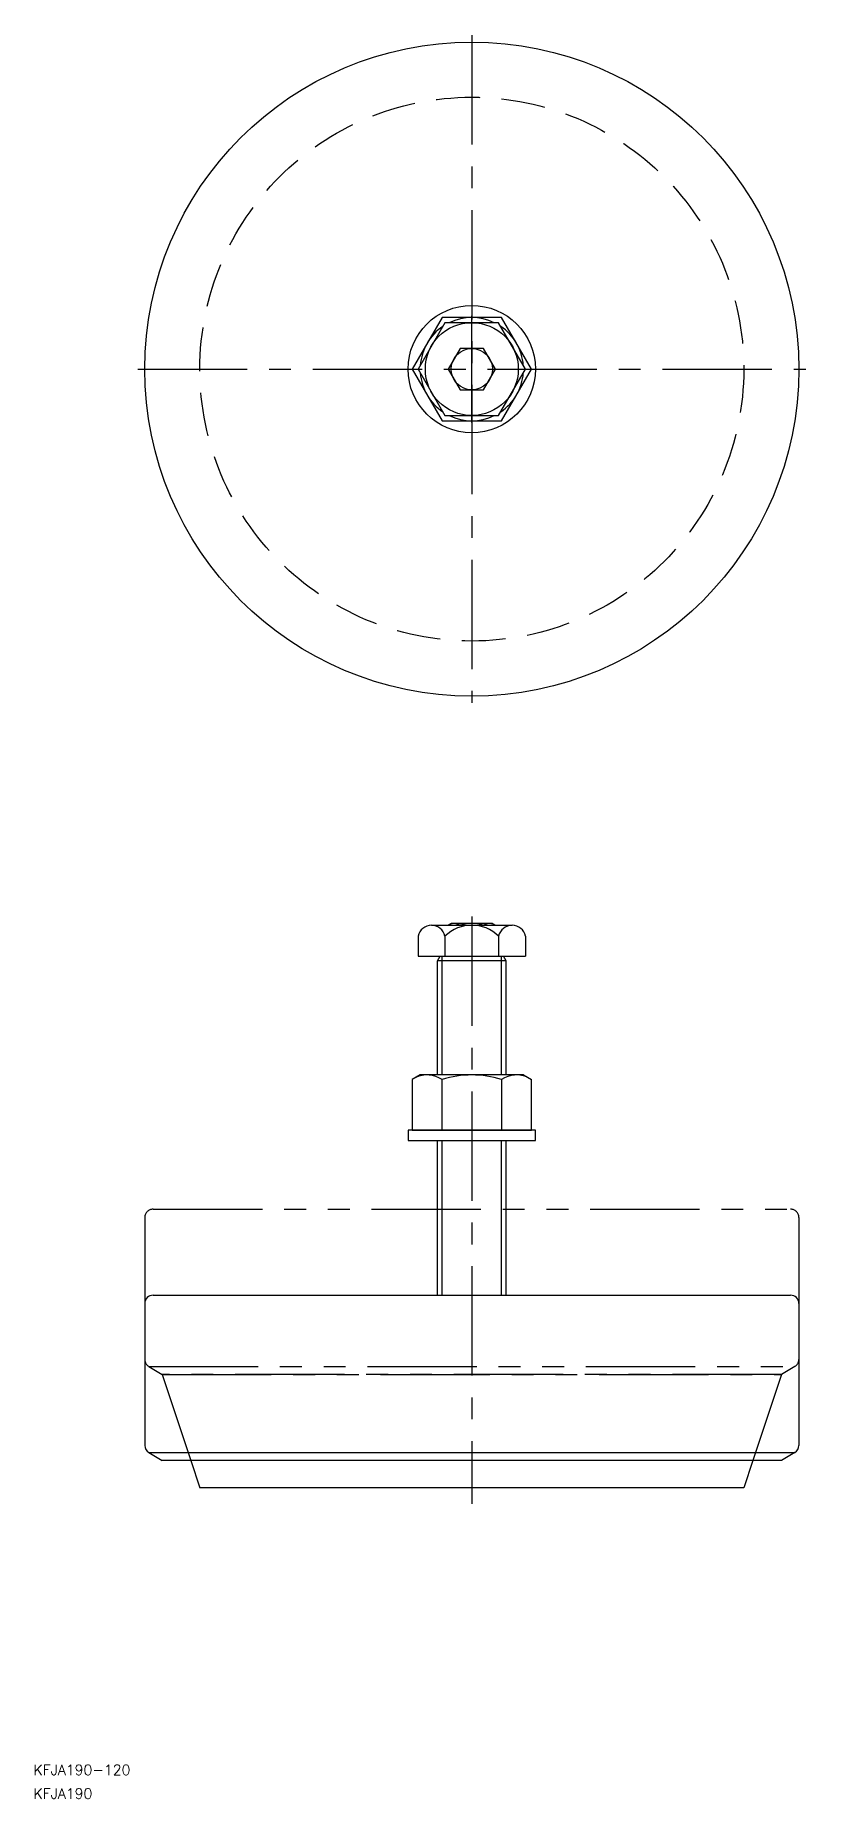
# Model space of a CAD drawing. Extents: x -127 to 97, y -415 to 97.
import ezdxf

# ---------------------------------------------------------------- set-up
doc = ezdxf.new("R2010")
doc.units = 0
for name, pattern in [('CENTER', [50.8, 31.75, -6.35, 6.35, -6.35]), ('DASHED', [19.05, 12.7, -6.35]), ('PHANTOM', [63.5, 31.75, -6.35, 6.35, -6.35, 6.35, -6.35])]:
    doc.linetypes.add(name, pattern=pattern)
doc.layers.get('0').update_dxf_attribs({"linetype": 'CONTINUOUS'})
doc.layers.add('CENTER', color=1, linetype='CENTER')
doc.styles.get("Standard").update_dxf_attribs({"font": 'txt.shx', "height": 3, "bigfont": 'bigfont.shx'})

# ---------------------------------------------------------------- blocks, each defined once
blk = doc.blocks.new('*U8')
at = {"color": 7, "linetype": 'CONTINUOUS'}
blk.add_text('KFJA190-120', height=3, dxfattribs=at).set_placement((-127.33, -408.47))
blk = doc.blocks.new('*U9')
at = {"color": 7, "linetype": 'CONTINUOUS'}
blk.add_text('KFJA190', height=3, dxfattribs=at).set_placement((-127.33, -415.35))

msp = doc.modelspace()

# ---------------------------------------------------------------- linework, layer by layer
at = {"color": 7, "linetype": 'CONTINUOUS'}
for p, q in [((0, -15.5), (0, 15.5)), ((-3.41, 6), (-6.91, 0)), ((3.41, 6), (-3.41, 6)), ((6.91, 0), (3.41, 6)), ((-6.91, 0), (-3.41, -6)), ((3.41, -6), (6.91, 0)), ((-3.41, -6), (3.41, -6)), ((-11.69, -161.57), (-7.79, -161.57)), ((-7.79, -161.57), (7.79, -161.57)), ((-5.98, -161.07), (-6.85, -161.57)), ((5.98, -161.07), (-5.98, -161.07)), ((5.98, -161.07), (6.85, -161.57)), ((7.79, -161.57), (11.69, -161.57)), ((-15.59, -164.77), (-15.59, -170.57)), ((-7.79, -164.77), (-7.79, -170.57)), ((7.79, -164.77), (7.79, -170.57)), ((15.59, -164.77), (15.59, -170.57)), ((-15.59, -170.57), (15.59, -170.57)), ((-10, -171.91), (-9.22, -170.57)), ((-10, -205.07), (-10, -171.91)), ((10, -171.91), (-10, -171.91)), ((10, -171.91), (9.22, -170.57)), ((10, -205.07), (10, -171.91)), ((-15, -205.07), (-17.32, -206.41)), ((-17.32, -206.41), (-17.32, -221.07)), ((15, -205.07), (-15, -205.07)), ((-8.66, -221.07), (-8.66, -206.41)), ((8.66, -206.41), (8.66, -221.07)), ((15, -205.07), (17.32, -206.41)), ((17.32, -221.07), (17.32, -206.41)), ((18.5, -221.07), (-18.5, -221.07)), ((-18.5, -221.07), (-18.5, -224.07)), ((-18.5, -224.07), (18.5, -224.07)), ((-17.32, -221.07), (17.32, -221.07)), ((-10, -269.07), (-10, -224.07)), ((10, -269.07), (10, -224.07)), ((18.5, -224.07), (18.5, -221.07)), ((-95, -271.47), (-95, -312.71)), ((-92.6, -269.07), (92.6, -269.07)), ((95, -271.47), (95, -312.71)), ((-93.83, -314.77), (-90, -317.07)), ((-93.83, -314.77), (-90, -317.07)), ((-93.83, -314.77), (93.83, -314.77)), ((90, -317.07), (-90, -317.07)), ((-90, -317.07), (-90, -317.07)), ((-81.67, -317.07), (-79, -325.07)), ((81.67, -317.07), (79, -325.07)), ((93.83, -314.77), (90, -317.07)), ((93.83, -314.77), (90, -317.07)), ((90, -317.07), (90, -317.07)), ((79, -325.07), (-79, -325.07))]:
    msp.add_line(p, q, dxfattribs=at)
at = {"color": 3, "linetype": 'CONTINUOUS'}
for p, q in [((-8.65, -205.07), (-8.65, -170.57)), ((8.65, -205.07), (8.65, -170.57)), ((-8.65, -269.07), (-8.65, -224.07)), ((8.65, -269.07), (8.65, -224.07))]:
    msp.add_line(p, q, dxfattribs=at)
at = {"color": 3, "linetype": 'PHANTOM'}
for p, q in [((-92.6, -244.07), (92.6, -244.07)), ((-95, -246.47), (-95, -262.07)), ((-95, -248.99), (-95, -287.71)), ((95, -246.47), (95, -262.07)), ((95, -248.99), (95, -287.71)), ((-93.83, -289.77), (-90, -292.07)), ((-93.83, -289.77), (-90, -292.07)), ((-93.83, -289.77), (93.83, -289.77)), ((93.83, -289.77), (90, -292.07)), ((93.83, -289.77), (90, -292.07)), ((90, -292.07), (-90, -292.07)), ((-90, -292.07), (-90, -292.07)), ((-90, -292.07), (-81.67, -317.07)), ((-90, -292.07), (90, -292.07)), ((90, -292.07), (81.67, -317.07)), ((90, -292.07), (90, -292.07))]:
    msp.add_line(p, q, dxfattribs=at)
at = {"color": 7, "linetype": 'CONTINUOUS'}
for points in [[(8.66, 15), (-8.66, 15), (-17.32, 0), (-8.66, -15), (8.66, -15), (17.32, 0)], [(7.79, -13.5), (15.59, 0), (7.79, 13.5), (-7.79, 13.5), (-15.59, 0), (-7.79, -13.5)]]:
    msp.add_lwpolyline(points, close=True, dxfattribs=at)
for radius in [95, 18.5, 13.5, 6]:
    msp.add_circle((0, 0), radius, dxfattribs=at)
at = {"color": 3, "linetype": 'DASHED'}
msp.add_circle((0, 0), 79, dxfattribs=at)
at = {"color": 7, "linetype": 'CONTINUOUS'}
for centre, radius, start, end in [((0, 0), 15, 124.1581, 175.8419), ((0, 0), 15, 64.1581, 115.8419), ((0, 0), 15, 4.1581, 55.8419), ((0, 0), 15, 184.1581, 235.8419), ((0, 0), 15, 304.1581, 355.8419), ((0, 0), 15, 244.1581, 295.8419), ((-11.69, -165.54), 3.97, 11.2198, 168.7802), ((0, -172.66), 11.09, 45.3578, 134.6422), ((-5.18, -164.12), 3.06, 56.7698, 115.6158), ((0, -172.5), 11.43, 72.9897, 107.0103), ((5.18, -164.12), 3.06, 64.3842, 123.2302), ((11.69, -165.54), 3.97, 11.2198, 168.7802), ((-12.99, -212.73), 7.67, 55.6158, 115.6158), ((0, -233.73), 28.66, 72.412, 107.588), ((12.99, -212.73), 7.67, 64.3842, 124.3842), ((-92.6, -271.47), 2.4, 90, 180), ((92.6, -271.47), 2.4, 0, 90), ((-92.6, -312.71), 2.4, 180, 239.0362), ((92.6, -312.71), 2.4, 300.9638, 0)]:
    msp.add_arc(centre, radius, start, end, dxfattribs=at)
at = {"color": 3, "linetype": 'PHANTOM'}
for centre, start, end in [((-92.6, -246.47), 90, 180), ((92.6, -246.47), 0, 90), ((-92.6, -287.71), 180, 239.0362), ((92.6, -287.71), 300.9638, 0)]:
    msp.add_arc(centre, 2.4, start, end, dxfattribs=at)
at = {"layer": 'CENTER', "color": 1, "linetype": 'CENTER'}
for p, q in [((0, 97), (0, -97)), ((-97, 0), (97, 0)), ((0, -159.07), (0, -329.71))]:
    msp.add_line(p, q, dxfattribs=at)

# ---------------------------------------------------------------- block references
at = {"color": 7, "linetype": 'CONTINUOUS'}
for name in ['*U8', '*U9']:
    msp.add_blockref(name, (0, 0), dxfattribs=at)

doc.saveas('drawing.dxf')
